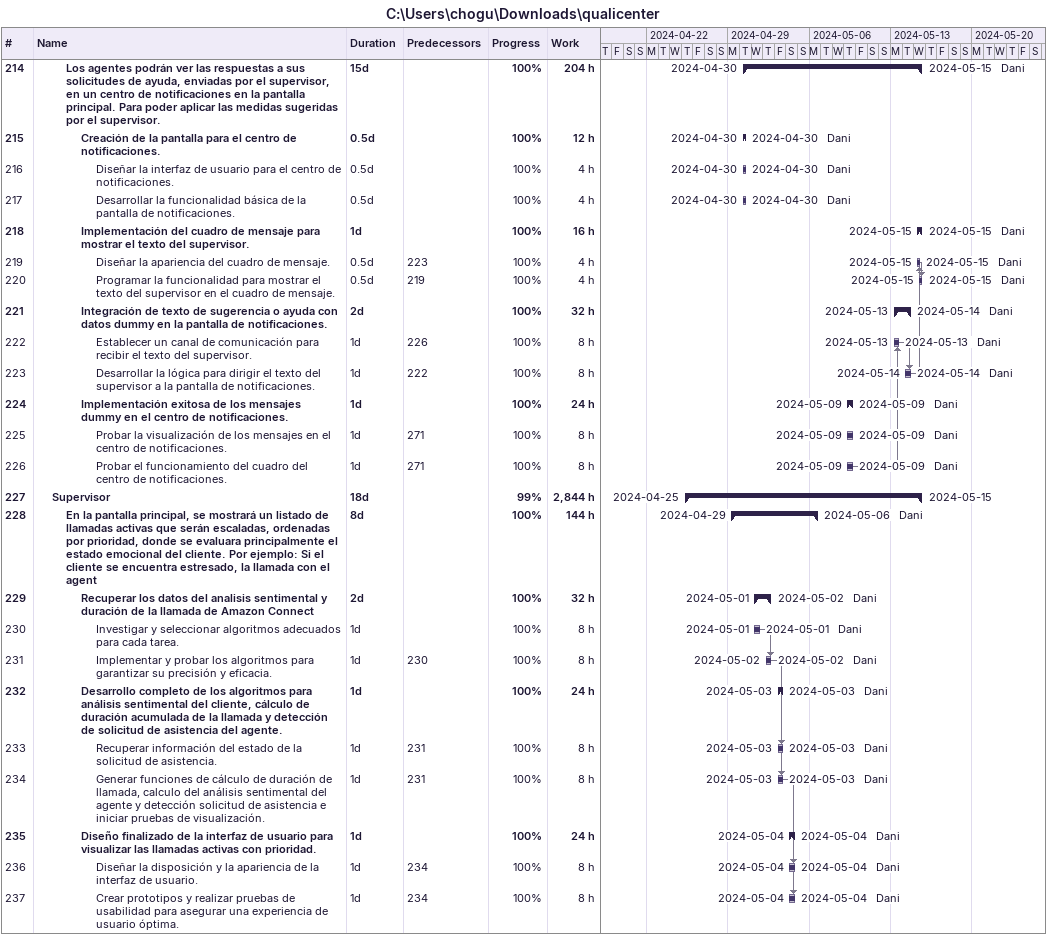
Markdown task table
C:\Users\chogu\Downloads\qualicenter

| ID | Level | Task | Duration | Start | Finish | Predecessors | Resources | % complete | Work (h) |
|---|---|---|---|---|---|---|---|---|---|
| 214 | 3 | **Los agentes podrán ver las respuestas a sus solicitudes de ayuda, enviadas por el supervisor, en un centro de notificaciones en la pantalla principal. Para poder aplicar las medidas sugeridas por el supervisor.** | 15d | 2024-04-30 | 2024-05-15 |  | Dani | 100 | 204 |
| 215 | 4 | **Creación de la pantalla para el centro de notificaciones.** | 0.5d | 2024-04-30 | 2024-04-30 |  | Dani | 100 | 12 |
| 216 | 5 | Diseñar la interfaz de usuario para el centro de notificaciones. | 0.5d | 2024-04-30 | 2024-04-30 |  | Dani | 100 | 4 |
| 217 | 5 | Desarrollar la funcionalidad básica de la pantalla de notificaciones. | 0.5d | 2024-04-30 | 2024-04-30 |  | Dani | 100 | 4 |
| 218 | 4 | **Implementación del cuadro de mensaje para mostrar el texto del supervisor.** | 1d | 2024-05-15 | 2024-05-15 |  | Dani | 100 | 16 |
| 219 | 5 | Diseñar la apariencia del cuadro de mensaje. | 0.5d | 2024-05-15 | 2024-05-15 | 223 | Dani | 100 | 4 |
| 220 | 5 | Programar la funcionalidad para mostrar el texto del supervisor en el cuadro de mensaje. | 0.5d | 2024-05-15 | 2024-05-15 | 219 | Dani | 100 | 4 |
| 221 | 4 | **Integración de texto de sugerencia o ayuda con datos dummy en la pantalla de notificaciones.** | 2d | 2024-05-13 | 2024-05-14 |  | Dani | 100 | 32 |
| 222 | 5 | Establecer un canal de comunicación para recibir el texto del supervisor. | 1d | 2024-05-13 | 2024-05-13 | 226 | Dani | 100 | 8 |
| 223 | 5 | Desarrollar la lógica para dirigir el texto del supervisor a la pantalla de notificaciones. | 1d | 2024-05-14 | 2024-05-14 | 222 | Dani | 100 | 8 |
| 224 | 4 | **Implementación exitosa de los mensajes dummy en el centro de notificaciones.** | 1d | 2024-05-09 | 2024-05-09 |  | Dani | 100 | 24 |
| 225 | 5 | Probar la visualización de los mensajes en el centro de notificaciones. | 1d | 2024-05-09 | 2024-05-09 | 271 | Dani | 100 | 8 |
| 226 | 5 | Probar el funcionamiento del cuadro del centro de notificaciones. | 1d | 2024-05-09 | 2024-05-09 | 271 | Dani | 100 | 8 |
| 227 | 2 | **Supervisor** | 18d | 2024-04-25 | 2024-05-15 |  |  | 99 | 2844 |
| 228 | 3 | **En la pantalla principal, se mostrará un listado de llamadas activas que serán escaladas, ordenadas por prioridad, donde se evaluara principalmente el estado emocional del cliente. Por ejemplo: Si el cliente se encuentra estresado, la llamada con el agent** | 8d | 2024-04-29 | 2024-05-06 |  | Dani | 100 | 144 |
| 229 | 4 | **Recuperar los datos del analisis sentimental y duración de la llamada de Amazon Connect** | 2d | 2024-05-01 | 2024-05-02 |  | Dani | 100 | 32 |
| 230 | 5 | Investigar y seleccionar algoritmos adecuados para cada tarea. | 1d | 2024-05-01 | 2024-05-01 |  | Dani | 100 | 8 |
| 231 | 5 | Implementar y probar los algoritmos para garantizar su precisión y eficacia. | 1d | 2024-05-02 | 2024-05-02 | 230 | Dani | 100 | 8 |
| 232 | 4 | **Desarrollo completo de los algoritmos para análisis sentimental del cliente, cálculo de duración acumulada de la llamada y detección de solicitud de asistencia del agente.** | 1d | 2024-05-03 | 2024-05-03 |  | Dani | 100 | 24 |
| 233 | 5 | Recuperar información del estado de la solicitud de asistencia. | 1d | 2024-05-03 | 2024-05-03 | 231 | Dani | 100 | 8 |
| 234 | 5 | Generar funciones de cálculo de duración de llamada, calculo del análisis sentimental del agente y detección solicitud de asistencia e iniciar pruebas de visualización. | 1d | 2024-05-03 | 2024-05-03 | 231 | Dani | 100 | 8 |
| 235 | 4 | **Diseño finalizado de la interfaz de usuario para visualizar las llamadas activas con prioridad.** | 1d | 2024-05-04 | 2024-05-04 |  | Dani | 100 | 24 |
| 236 | 5 | Diseñar la disposición y la apariencia de la interfaz de usuario. | 1d | 2024-05-04 | 2024-05-04 | 234 | Dani | 100 | 8 |
| 237 | 5 | Crear prototipos y realizar pruebas de usabilidad para asegurar una experiencia de usuario óptima. | 1d | 2024-05-04 | 2024-05-04 | 234 | Dani | 100 | 8 |
